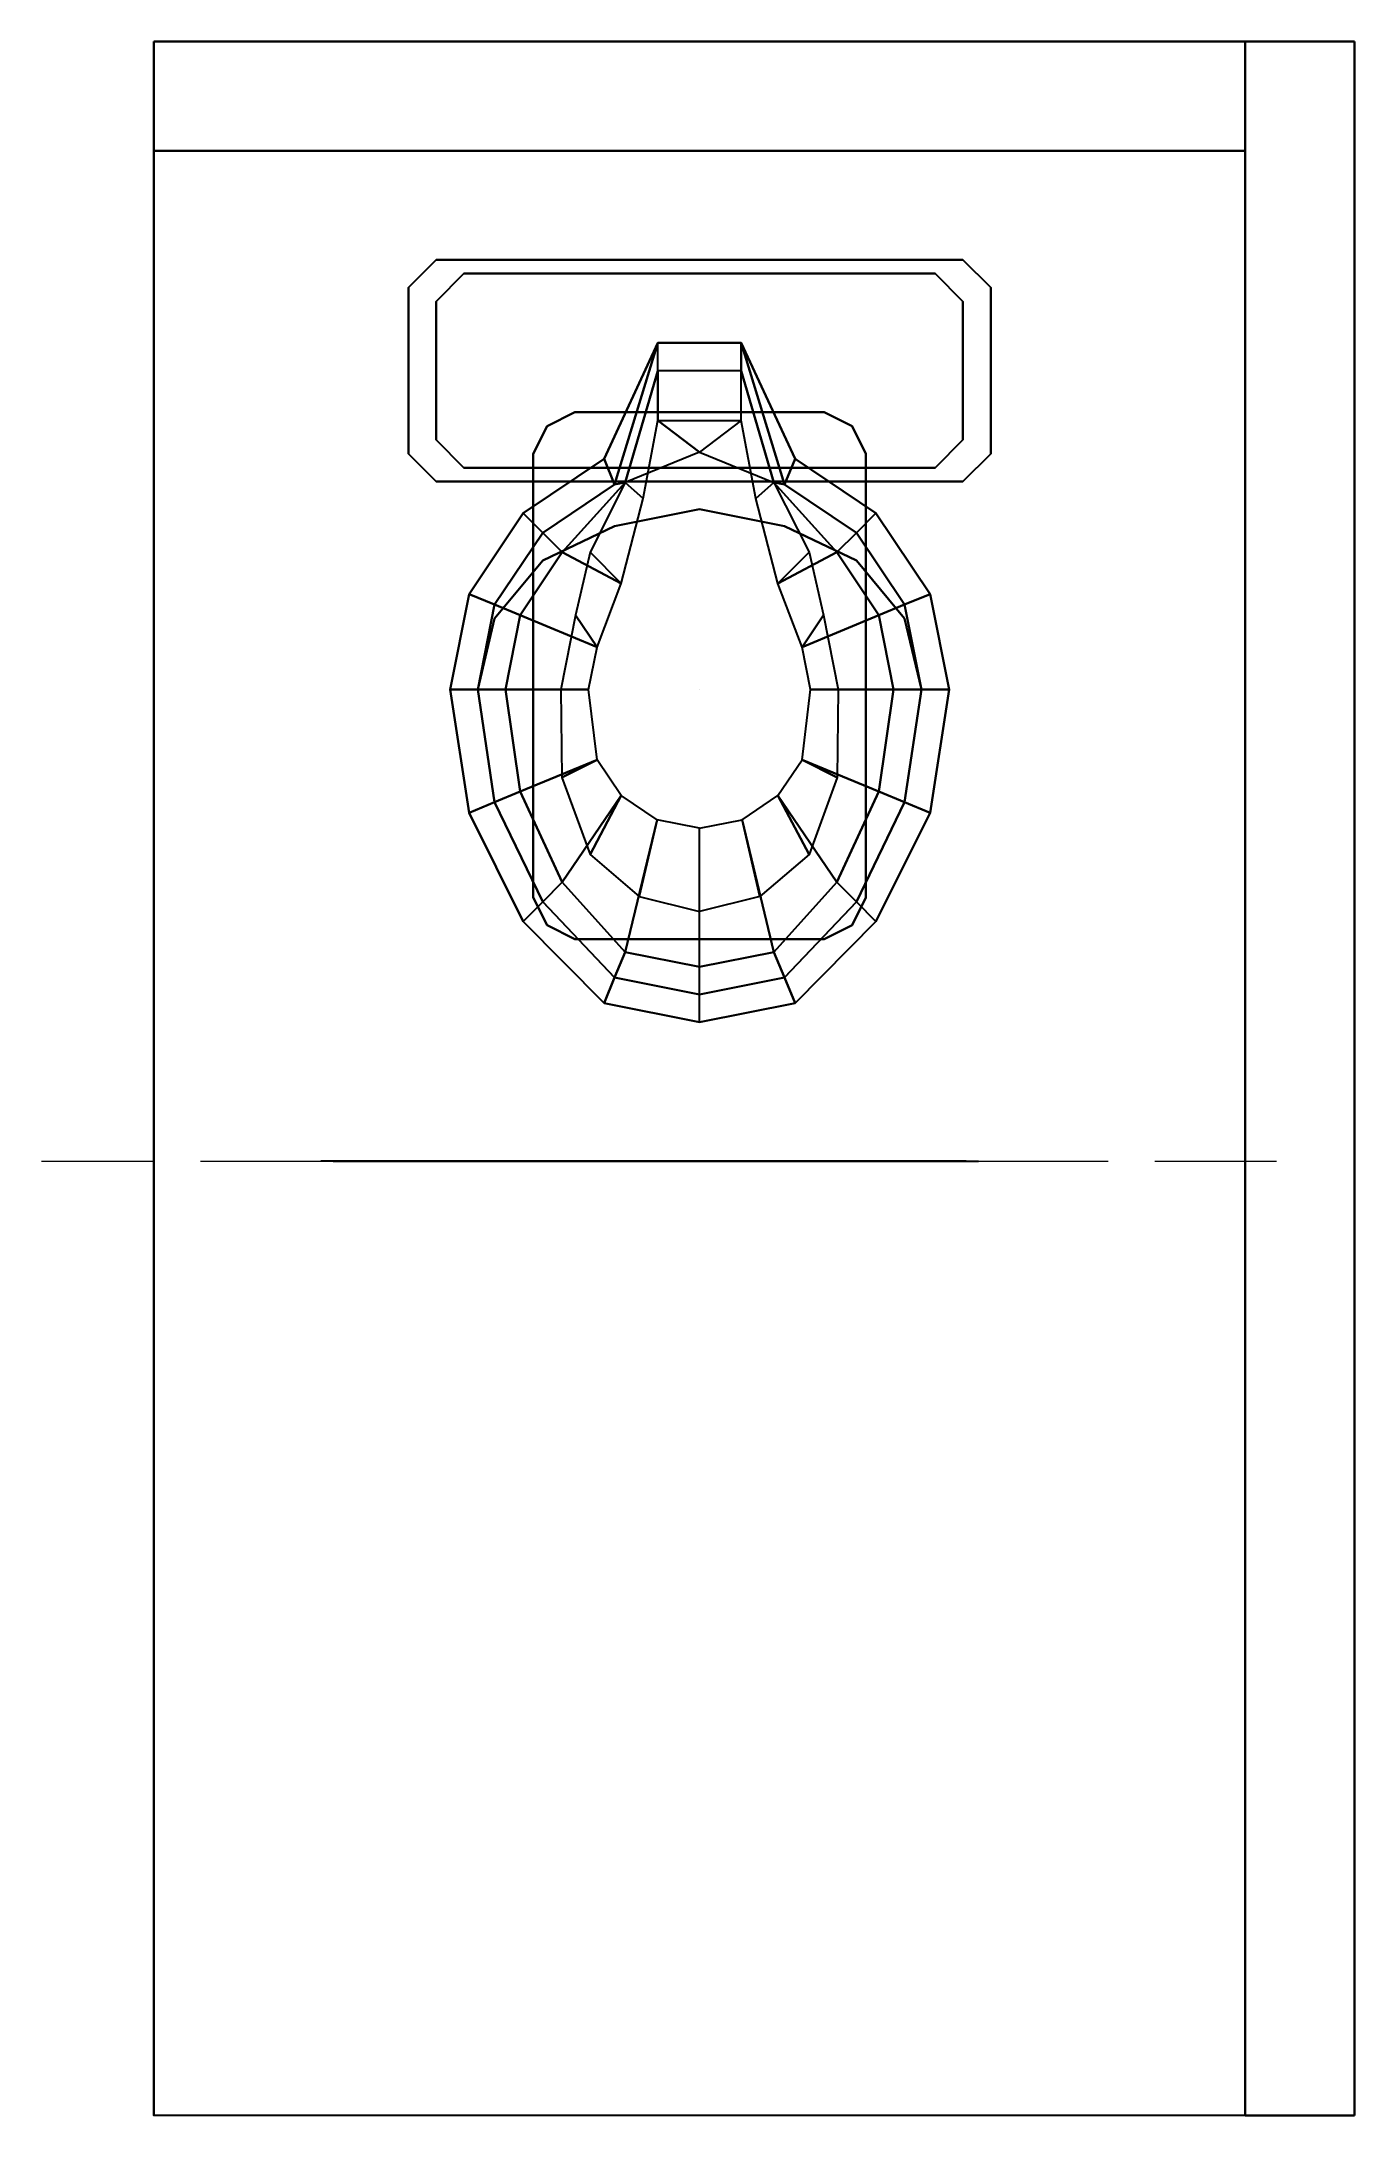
# Model space of a CAD drawing. Extents: x -0.1 to 12.9, y -5.6 to 14.9.
import ezdxf
from ezdxf.enums import TextEntityAlignment as Align

# ---------------------------------------------------------------- set-up
doc = ezdxf.new("R2010")
doc.units = 0
doc.header["$MEASUREMENT"] = 0
doc.layers.add('ASHADE', color=7, linetype='Continuous')
doc.layers.add('Layer1', color=7, linetype='Continuous')
doc.styles.add('ASHADE', font='simplex', dxfattribs={"height": 0.2})

# ---------------------------------------------------------------- blocks, each defined once
blk = doc.blocks.new('SA3DS020')
at = {"linetype": 'ByBlock'}
for points in [[(-0.1778, 0.2667, 0.7112), (-0.1778, 0.2667, 0.6731), (-0.2032, 0.2413, 0.6731), (-0.2032, 0.2413, 0.7112)], [(-0.0254, 0.2667, 0.6731), (-0.0254, 0.2667, 0.7112), (-0.1778, 0.2667, 0.7112), (-0.1778, 0.2667, 0.6731)], [(0, 0.2413, 0.7112), (-0.0254, 0.2667, 0.7112), (-0.0254, 0.2667, 0.6731), (0, 0.2413, 0.6731)], [(-0.5066, 0.2112, 0.3429), (-0.5066, 0.2112, 0.2921), (-0.3937, 0.2286, 0.2921), (-0.3937, 0.2286, 0.3429)], [(-0.5066, 0.2112, 0.2921), (-0.4969, 0.1877, 0.2921), (-0.3937, 0.2032, 0.2921), (-0.3937, 0.2286, 0.2921)], [(-0.3937, 0.2286, 0.3429), (-0.3937, 0.2286, 0.2921), (-0.3062, 0.2112, 0.2921), (-0.3062, 0.2112, 0.3429)], [(-0.3937, 0.2286, 0.2921), (-0.3937, 0.2032, 0.2921), (-0.3159, 0.1877, 0.2921), (-0.3062, 0.2112, 0.2921)], [(-0.2032, 0.2413, 0.6731), (-0.2032, 0.2413, 0.7112), (-0.2032, -0.2413, 0.7112), (-0.2032, -0.2413, 0.6731)], [(-0.1651, 0.2413, 0.6731), (-0.1905, 0.2159, 0.6731), (-0.1905, 0.2159, 0.3429), (-0.1651, 0.2413, 0.3429)], [(-0.1651, 0.2413, 0.3429), (-0.0381, 0.2413, 0.3429), (-0.0381, 0.2413, 0.6731), (-0.1651, 0.2413, 0.6731)], [(-0.0127, 0.2159, 0.6731), (-0.0381, 0.2413, 0.6731), (-0.0381, 0.2413, 0.3429), (-0.0127, 0.2159, 0.3429)], [(0, 0.2413, 0.6731), (0, 0.2413, 0.7112), (0, -0.2413, 0.7112), (0, -0.2413, 0.6731)], [(-0.6061, 0.1616, 0.3429), (-0.6061, 0.1616, 0.2921), (-0.5066, 0.2112, 0.2921), (-0.5066, 0.2112, 0.3429)], [(-0.6061, 0.1616, 0.2921), (-0.5882, 0.1437, 0.2921), (-0.4969, 0.1877, 0.2921), (-0.5066, 0.2112, 0.2921)], [(-0.3062, 0.2112, 0.2921), (-0.3159, 0.1877, 0.2921), (-0.25, 0.1437, 0.2921), (-0.2321, 0.1616, 0.2921)], [(-0.3062, 0.2112, 0.3429), (-0.3062, 0.2112, 0.2921), (-0.2321, 0.1616, 0.2921), (-0.2321, 0.1616, 0.3429)], [(-0.1905, -0.2159, 0.6731), (-0.1905, -0.2159, 0.3429), (-0.1905, 0.2159, 0.3429), (-0.1905, 0.2159, 0.6731)], [(-0.0127, 0.2159, 0.6731), (-0.0127, -0.2159, 0.6731), (-0.0127, -0.2159, 0.3429), (-0.0127, 0.2159, 0.3429)], [(-0.4969, 0.1877, 0.3683), (-0.4969, 0.1877, 0.3429), (-0.3937, 0.2032, 0.3429), (-0.3937, 0.2032, 0.3683)], [(-0.4969, 0.1877, 0.2413), (-0.4871, 0.1643, 0.1905), (-0.3937, 0.1778, 0.1905), (-0.3937, 0.2032, 0.2413)], [(-0.4969, 0.1877, 0.2921), (-0.4969, 0.1877, 0.2413), (-0.3937, 0.2032, 0.2413), (-0.3937, 0.2032, 0.2921)], [(-0.3937, 0.2032, 0.3683), (-0.3937, 0.2032, 0.3429), (-0.3286, 0.1877, 0.3429), (-0.3286, 0.1877, 0.3683)], [(-0.3937, 0.2032, 0.2413), (-0.3937, 0.1778, 0.1905), (-0.3257, 0.1643, 0.1905), (-0.3159, 0.1877, 0.2413)], [(-0.3937, 0.2032, 0.2921), (-0.3937, 0.2032, 0.2413), (-0.3159, 0.1877, 0.2413), (-0.3159, 0.1877, 0.2921)], [(-0.5882, 0.1437, 0.3683), (-0.5882, 0.1437, 0.3429), (-0.4969, 0.1877, 0.3429), (-0.4969, 0.1877, 0.3683)], [(-0.5882, 0.1437, 0.2921), (-0.5882, 0.1437, 0.2413), (-0.4969, 0.1877, 0.2413), (-0.4969, 0.1877, 0.2921)], [(-0.5882, 0.1437, 0.2413), (-0.5702, 0.1257, 0.1905), (-0.4871, 0.1643, 0.1905), (-0.4969, 0.1877, 0.2413)], [(-0.4871, 0.1643, 0.1905), (-0.458, 0.0939, 0.1397), (-0.3937, 0.1016, 0.1397), (-0.3937, 0.1778, 0.1905)], [(-0.3937, 0.1778, 0.1905), (-0.3937, 0.1016, 0.1397), (-0.3548, 0.0939, 0.1397), (-0.3257, 0.1643, 0.1905)], [(-0.3286, 0.1877, 0.3683), (-0.3286, 0.1877, 0.3429), (-0.2754, 0.1437, 0.3429), (-0.2754, 0.1437, 0.3683)], [(-0.3159, 0.1877, 0.2413), (-0.3257, 0.1643, 0.1905), (-0.268, 0.1257, 0.1905), (-0.25, 0.1437, 0.2413)], [(-0.3159, 0.1877, 0.2921), (-0.3159, 0.1877, 0.2413), (-0.25, 0.1437, 0.2413), (-0.25, 0.1437, 0.2921)], [(-0.6811, 0.0875, 0.3429), (-0.6811, 0.0875, 0.2921), (-0.6061, 0.1616, 0.2921), (-0.6061, 0.1616, 0.3429)], [(-0.6811, 0.0875, 0.2921), (-0.6576, 0.0778, 0.2921), (-0.5882, 0.1437, 0.2921), (-0.6061, 0.1616, 0.2921)], [(-0.5702, 0.1257, 0.1905), (-0.4909, 0.0718, 0.1397), (-0.458, 0.0939, 0.1397), (-0.4871, 0.1643, 0.1905)], [(-0.3257, 0.1643, 0.1905), (-0.3548, 0.0939, 0.1397), (-0.2965, 0.0718, 0.1397), (-0.268, 0.1257, 0.1905)], [(-0.2321, 0.1616, 0.2921), (-0.25, 0.1437, 0.2921), (-0.206, 0.0778, 0.2921), (-0.1825, 0.0875, 0.2921)], [(-0.2321, 0.1616, 0.3429), (-0.2321, 0.1616, 0.2921), (-0.1825, 0.0875, 0.2921), (-0.1825, 0.0875, 0.3429)], [(-0.6576, 0.0778, 0.3683), (-0.6576, 0.0778, 0.3429), (-0.5882, 0.1437, 0.3429), (-0.5882, 0.1437, 0.3683)], [(-0.6576, 0.0778, 0.2413), (-0.6342, 0.068, 0.1905), (-0.5702, 0.1257, 0.1905), (-0.5882, 0.1437, 0.2413)], [(-0.6576, 0.0778, 0.2921), (-0.6576, 0.0778, 0.2413), (-0.5882, 0.1437, 0.2413), (-0.5882, 0.1437, 0.2921)], [(-0.2754, 0.1437, 0.3683), (-0.2754, 0.1437, 0.3429), (-0.2441, 0.0778, 0.3429), (-0.2441, 0.0778, 0.3683)], [(-0.25, 0.1437, 0.2413), (-0.268, 0.1257, 0.1905), (-0.204, 0.068, 0.1905), (-0.206, 0.0778, 0.2413)], [(-0.25, 0.1437, 0.2921), (-0.25, 0.1437, 0.2413), (-0.206, 0.0778, 0.2413), (-0.206, 0.0778, 0.2921)], [(-0.6342, 0.068, 0.1905), (-0.513, 0.0389, 0.1397), (-0.4909, 0.0718, 0.1397), (-0.5702, 0.1257, 0.1905)], [(-0.5448, 0.1003, 0.0254), (-0.4909, 0.0718, 0.1397), (-0.458, 0.0939, 0.1397), (-0.4744, 0.1262, 0.0254)], [(-0.4744, 0.1262, 0.0254), (-0.458, 0.0939, 0.1397), (-0.3937, 0.1016, 0.1397), (-0.3937, 0.127, 0.0254)], [(-0.3937, 0.127, 0.0254), (-0.3937, 0.1016, 0.1397), (-0.3548, 0.0939, 0.1397), (-0.3257, 0.1135, 0.0254)], [(-0.268, 0.1257, 0.1905), (-0.2965, 0.0718, 0.1397), (-0.2188, 0.0516, 0.1397), (-0.204, 0.068, 0.1905)], [(-0.5834, 0.0553, 0.0254), (-0.513, 0.0389, 0.1397), (-0.4909, 0.0718, 0.1397), (-0.5448, 0.1003, 0.0254)], [(-0.3257, 0.1135, 0.0254), (-0.3548, 0.0939, 0.1397), (-0.2965, 0.0718, 0.1397), (-0.268, 0.1003, 0.0254)], [(-0.268, 0.1003, 0.0254), (-0.2965, 0.0718, 0.1397), (-0.2188, 0.0516, 0.1397), (-0.204, 0.068, 0.0254)], [(-0.6985, 0, 0.3429), (-0.6985, 0, 0.2921), (-0.6811, 0.0875, 0.2921), (-0.6811, 0.0875, 0.3429)], [(-0.6985, 0, 0.2921), (-0.6731, 0, 0.2921), (-0.6576, 0.0778, 0.2921), (-0.6811, 0.0875, 0.2921)], [(-0.6731, 0, 0.3683), (-0.6731, 0, 0.3429), (-0.6576, 0.0778, 0.3429), (-0.6576, 0.0778, 0.3683)], [(-0.6731, 0, 0.2413), (-0.6477, 0, 0.1905), (-0.6342, 0.068, 0.1905), (-0.6576, 0.0778, 0.2413)], [(-0.6731, 0, 0.2921), (-0.6731, 0, 0.2413), (-0.6576, 0.0778, 0.2413), (-0.6576, 0.0778, 0.2921)], [(-0.2441, 0.0778, 0.3683), (-0.2441, 0.0778, 0.3429), (-0.2286, 0, 0.3429), (-0.2286, 0, 0.3683)], [(-0.1825, 0.0875, 0.2921), (-0.206, 0.0778, 0.2921), (-0.0762, 0.0381, 0.2921)], [(-0.206, 0.0778, 0.2413), (-0.204, 0.068, 0.1905), (-0.1016, 0.0381, 0.1905), (-0.0762, 0.0381, 0.2413)], [(-0.206, 0.0778, 0.2921), (-0.206, 0.0778, 0.2413), (-0.0762, 0.0381, 0.2413), (-0.0762, 0.0381, 0.2921)], [(-0.1825, 0.0875, 0.3429), (-0.1825, 0.0875, 0.2921), (-0.0762, 0.0381, 0.2921), (-0.0762, 0.0381, 0.3429)], [(-0.6477, 0, 0.1905), (-0.5207, 0, 0.1397), (-0.513, 0.0389, 0.1397), (-0.6342, 0.068, 0.1905)], [(-0.204, 0.068, 0.0254), (-0.2188, 0.0516, 0.1397), (-0.1471, 0.0381, 0.1397), (-0.1762, 0, 0.0254)], [(-0.204, 0.068, 0.1905), (-0.2188, 0.0516, 0.1397), (-0.1471, 0.0381, 0.1397), (-0.1016, 0.0381, 0.1905)], [(-0.5969, 0, 0.0254), (-0.5207, 0, 0.1397), (-0.513, 0.0389, 0.1397), (-0.5834, 0.0553, 0.0254)], [(-0.1471, -0.0381, 0.1397), (-0.1762, 0, 0.0254), (-0.1471, 0.0381, 0.1397), (-0.1471, -0.0381, 0.1397)], [(-0.1471, 0.0381, 0.1397), (-0.1471, -0.0381, 0.1397), (-0.1016, -0.0381, 0.1905), (-0.1016, 0.0381, 0.1905)], [(-0.1016, -0.0381, 0.1905), (-0.1016, 0.0381, 0.1905), (-0.0762, 0.0381, 0.2413), (-0.0762, -0.0381, 0.2413)], [(-0.0762, -0.0381, 0.2921), (-0.0762, 0.0381, 0.2921), (-0.0762, 0.0381, 0.3429), (-0.0762, -0.0381, 0.3429)], [(-0.0762, 0.0381, 0.2413), (-0.0762, -0.0381, 0.2413), (-0.0762, -0.0381, 0.2921), (-0.0762, 0.0381, 0.2921)], [(-0.6985, 0, 0.3429), (-0.6985, 0, 0.2921), (-0.6811, -0.0875, 0.2921), (-0.6811, -0.0875, 0.3429)], [(-0.6985, 0, 0.2921), (-0.6731, 0, 0.2921), (-0.6576, -0.0778, 0.2921), (-0.6811, -0.0875, 0.2921)], [(-0.6731, 0, 0.3683), (-0.6731, 0, 0.3429), (-0.6576, -0.0778, 0.3429), (-0.6576, -0.0778, 0.3683)], [(-0.6731, 0, 0.2413), (-0.6477, 0, 0.1905), (-0.6342, -0.068, 0.1905), (-0.6576, -0.0778, 0.2413)], [(-0.6731, 0, 0.2921), (-0.6731, 0, 0.2413), (-0.6576, -0.0778, 0.2413), (-0.6576, -0.0778, 0.2921)], [(-0.6477, 0, 0.1905), (-0.5207, 0, 0.1397), (-0.513, -0.0389, 0.1397), (-0.6342, -0.068, 0.1905)], [(-0.5969, 0, 0.0254), (-0.5207, 0, 0.1397), (-0.513, -0.0389, 0.1397), (-0.5834, -0.0553, 0.0254)], [(-0.2441, -0.0778, 0.3683), (-0.2441, -0.0778, 0.3429), (-0.2286, 0, 0.3429), (-0.2286, 0, 0.3683)], [(-0.204, -0.068, 0.0254), (-0.2188, -0.0516, 0.1397), (-0.1471, -0.0381, 0.1397), (-0.1762, 0, 0.0254)], [(-0.6342, -0.068, 0.1905), (-0.513, -0.0389, 0.1397), (-0.4909, -0.0718, 0.1397), (-0.5702, -0.1257, 0.1905)], [(-0.5834, -0.0553, 0.0254), (-0.513, -0.0389, 0.1397), (-0.4909, -0.0718, 0.1397), (-0.5448, -0.1003, 0.0254)], [(-0.268, -0.1003, 0.0254), (-0.2965, -0.0718, 0.1397), (-0.2188, -0.0516, 0.1397), (-0.204, -0.068, 0.0254)], [(-0.268, -0.1257, 0.1905), (-0.2965, -0.0718, 0.1397), (-0.2188, -0.0516, 0.1397), (-0.204, -0.068, 0.1905)], [(-0.204, -0.068, 0.1905), (-0.2188, -0.0516, 0.1397), (-0.1471, -0.0381, 0.1397), (-0.1016, -0.0381, 0.1905)], [(-0.206, -0.0778, 0.2413), (-0.204, -0.068, 0.1905), (-0.1016, -0.0381, 0.1905), (-0.0762, -0.0381, 0.2413)], [(-0.206, -0.0778, 0.2921), (-0.206, -0.0778, 0.2413), (-0.0762, -0.0381, 0.2413), (-0.0762, -0.0381, 0.2921)], [(-0.1825, -0.0875, 0.2921), (-0.206, -0.0778, 0.2921), (-0.0762, -0.0381, 0.2921)], [(-0.1825, -0.0875, 0.3429), (-0.1825, -0.0875, 0.2921), (-0.0762, -0.0381, 0.2921), (-0.0762, -0.0381, 0.3429)], [(-0.6576, -0.0778, 0.2413), (-0.6342, -0.068, 0.1905), (-0.5702, -0.1257, 0.1905), (-0.5882, -0.1437, 0.2413)], [(-0.5702, -0.1257, 0.1905), (-0.4909, -0.0718, 0.1397), (-0.458, -0.0939, 0.1397), (-0.4871, -0.1643, 0.1905)], [(-0.5448, -0.1003, 0.0254), (-0.4909, -0.0718, 0.1397), (-0.458, -0.0939, 0.1397), (-0.4744, -0.1262, 0.0254)], [(-0.3257, -0.1135, 0.0254), (-0.3548, -0.0939, 0.1397), (-0.2965, -0.0718, 0.1397), (-0.268, -0.1003, 0.0254)], [(-0.3257, -0.1643, 0.1905), (-0.3548, -0.0939, 0.1397), (-0.2965, -0.0718, 0.1397), (-0.268, -0.1257, 0.1905)], [(-0.25, -0.1437, 0.2413), (-0.268, -0.1257, 0.1905), (-0.204, -0.068, 0.1905), (-0.206, -0.0778, 0.2413)], [(-0.6811, -0.0875, 0.2921), (-0.6576, -0.0778, 0.2921), (-0.5882, -0.1437, 0.2921), (-0.6061, -0.1616, 0.2921)], [(-0.6811, -0.0875, 0.3429), (-0.6811, -0.0875, 0.2921), (-0.6061, -0.1616, 0.2921), (-0.6061, -0.1616, 0.3429)], [(-0.6576, -0.0778, 0.3683), (-0.6576, -0.0778, 0.3429), (-0.5882, -0.1437, 0.3429), (-0.5882, -0.1437, 0.3683)], [(-0.6576, -0.0778, 0.2921), (-0.6576, -0.0778, 0.2413), (-0.5882, -0.1437, 0.2413), (-0.5882, -0.1437, 0.2921)], [(-0.4871, -0.1643, 0.1905), (-0.458, -0.0939, 0.1397), (-0.3937, -0.1016, 0.1397), (-0.3937, -0.1778, 0.1905)], [(-0.4744, -0.1262, 0.0254), (-0.458, -0.0939, 0.1397), (-0.3937, -0.1016, 0.1397), (-0.3937, -0.127, 0.0254)], [(-0.3937, -0.127, 0.0254), (-0.3937, -0.1016, 0.1397), (-0.3548, -0.0939, 0.1397), (-0.3257, -0.1135, 0.0254)], [(-0.3937, -0.1778, 0.1905), (-0.3937, -0.1016, 0.1397), (-0.3548, -0.0939, 0.1397), (-0.3257, -0.1643, 0.1905)], [(-0.2754, -0.1437, 0.3683), (-0.2754, -0.1437, 0.3429), (-0.2441, -0.0778, 0.3429), (-0.2441, -0.0778, 0.3683)], [(-0.25, -0.1437, 0.2921), (-0.25, -0.1437, 0.2413), (-0.206, -0.0778, 0.2413), (-0.206, -0.0778, 0.2921)], [(-0.2321, -0.1616, 0.2921), (-0.25, -0.1437, 0.2921), (-0.206, -0.0778, 0.2921), (-0.1825, -0.0875, 0.2921)], [(-0.2321, -0.1616, 0.3429), (-0.2321, -0.1616, 0.2921), (-0.1825, -0.0875, 0.2921), (-0.1825, -0.0875, 0.3429)], [(-0.5882, -0.1437, 0.2413), (-0.5702, -0.1257, 0.1905), (-0.4871, -0.1643, 0.1905), (-0.4969, -0.1877, 0.2413)], [(-0.3159, -0.1877, 0.2413), (-0.3257, -0.1643, 0.1905), (-0.268, -0.1257, 0.1905), (-0.25, -0.1437, 0.2413)], [(-0.6061, -0.1616, 0.2921), (-0.5882, -0.1437, 0.2921), (-0.4969, -0.1877, 0.2921), (-0.5066, -0.2112, 0.2921)], [(-0.5882, -0.1437, 0.3683), (-0.5882, -0.1437, 0.3429), (-0.4969, -0.1877, 0.3429), (-0.4969, -0.1877, 0.3683)], [(-0.5882, -0.1437, 0.2921), (-0.5882, -0.1437, 0.2413), (-0.4969, -0.1877, 0.2413), (-0.4969, -0.1877, 0.2921)], [(-0.3286, -0.1877, 0.3683), (-0.3286, -0.1877, 0.3429), (-0.2754, -0.1437, 0.3429), (-0.2754, -0.1437, 0.3683)], [(-0.3159, -0.1877, 0.2921), (-0.3159, -0.1877, 0.2413), (-0.25, -0.1437, 0.2413), (-0.25, -0.1437, 0.2921)], [(-0.3062, -0.2112, 0.2921), (-0.3159, -0.1877, 0.2921), (-0.25, -0.1437, 0.2921), (-0.2321, -0.1616, 0.2921)], [(-0.6061, -0.1616, 0.3429), (-0.6061, -0.1616, 0.2921), (-0.5066, -0.2112, 0.2921), (-0.5066, -0.2112, 0.3429)], [(-0.4969, -0.1877, 0.2413), (-0.4871, -0.1643, 0.1905), (-0.3937, -0.1778, 0.1905), (-0.3937, -0.2032, 0.2413)], [(-0.3937, -0.2032, 0.2413), (-0.3937, -0.1778, 0.1905), (-0.3257, -0.1643, 0.1905), (-0.3159, -0.1877, 0.2413)], [(-0.3062, -0.2112, 0.3429), (-0.3062, -0.2112, 0.2921), (-0.2321, -0.1616, 0.2921), (-0.2321, -0.1616, 0.3429)], [(-0.5066, -0.2112, 0.2921), (-0.4969, -0.1877, 0.2921), (-0.3937, -0.2032, 0.2921), (-0.3937, -0.2286, 0.2921)], [(-0.4969, -0.1877, 0.3683), (-0.4969, -0.1877, 0.3429), (-0.3937, -0.2032, 0.3429), (-0.3937, -0.2032, 0.3683)], [(-0.4969, -0.1877, 0.2921), (-0.4969, -0.1877, 0.2413), (-0.3937, -0.2032, 0.2413), (-0.3937, -0.2032, 0.2921)], [(-0.3937, -0.2032, 0.3683), (-0.3937, -0.2032, 0.3429), (-0.3286, -0.1877, 0.3429), (-0.3286, -0.1877, 0.3683)], [(-0.3937, -0.2032, 0.2921), (-0.3937, -0.2032, 0.2413), (-0.3159, -0.1877, 0.2413), (-0.3159, -0.1877, 0.2921)], [(-0.3937, -0.2286, 0.2921), (-0.3937, -0.2032, 0.2921), (-0.3159, -0.1877, 0.2921), (-0.3062, -0.2112, 0.2921)], [(-0.5066, -0.2112, 0.3429), (-0.5066, -0.2112, 0.2921), (-0.3937, -0.2286, 0.2921), (-0.3937, -0.2286, 0.3429)], [(-0.3937, -0.2286, 0.3429), (-0.3937, -0.2286, 0.2921), (-0.3062, -0.2112, 0.2921), (-0.3062, -0.2112, 0.3429)], [(-0.1651, -0.2413, 0.6731), (-0.1905, -0.2159, 0.6731), (-0.1905, -0.2159, 0.3429), (-0.1651, -0.2413, 0.3429)], [(-0.0127, -0.2159, 0.6731), (-0.0381, -0.2413, 0.6731), (-0.0381, -0.2413, 0.3429), (-0.0127, -0.2159, 0.3429)], [(-0.1778, -0.2667, 0.7112), (-0.1778, -0.2667, 0.6731), (-0.2032, -0.2413, 0.6731), (-0.2032, -0.2413, 0.7112)], [(-0.1651, -0.2413, 0.3429), (-0.0381, -0.2413, 0.3429), (-0.0381, -0.2413, 0.6731), (-0.1651, -0.2413, 0.6731)], [(0, -0.2413, 0.7112), (-0.0254, -0.2667, 0.7112), (-0.0254, -0.2667, 0.6731), (0, -0.2413, 0.6731)], [(-0.0254, -0.2667, 0.6731), (-0.0254, -0.2667, 0.7112), (-0.1778, -0.2667, 0.7112), (-0.1778, -0.2667, 0.6731)]]:
    blk.add_3dface(points, dxfattribs=at)
for points, invisible_edges in [([(-0.1778, 0.2667, 0.7112), (-0.0254, 0.2667, 0.7112), (0, 0.2413, 0.7112), (-0.2032, 0.2413, 0.7112)], 4), ([(-0.4969, 0.1877, 0.3429), (-0.5066, 0.2112, 0.3429), (-0.3937, 0.2286, 0.3429), (-0.3937, 0.2032, 0.3429)], 5), ([(-0.3937, 0.2032, 0.3429), (-0.3937, 0.2286, 0.3429), (-0.3062, 0.2112, 0.3429), (-0.3286, 0.1877, 0.3429)], 5), ([(-0.2032, 0.2413, 0.7112), (0, 0.2413, 0.7112), (0, -0.2413, 0.7112), (-0.2032, -0.2413, 0.7112)], 5), ([(-0.5882, 0.1437, 0.3429), (-0.6061, 0.1616, 0.3429), (-0.5066, 0.2112, 0.3429), (-0.4969, 0.1877, 0.3429)], 5), ([(-0.3286, 0.1877, 0.3429), (-0.3062, 0.2112, 0.3429), (-0.2321, 0.1616, 0.3429), (-0.2754, 0.1437, 0.3429)], 5), ([(-0.3937, 0.2032, 0.3683), (-0.3937, 0, 0.3683), (-0.4969, 0.1877, 0.3683), (-0.3937, 0.2032, 0.3683)], 3), ([(-0.3937, 0, 0.3683), (-0.3937, 0.2032, 0.3683), (-0.3286, 0.1877, 0.3683), (-0.3937, 0, 0.3683)], 5), ([(-0.3937, 0, 0.3683), (-0.5882, 0.1437, 0.3683), (-0.4969, 0.1877, 0.3683), (-0.3937, 0, 0.3683)], 5), ([(-0.3937, 0, 0.3683), (-0.3286, 0.1877, 0.3683), (-0.2754, 0.1437, 0.3683), (-0.3937, 0, 0.3683)], 5), ([(-0.6576, 0.0778, 0.3429), (-0.6811, 0.0875, 0.3429), (-0.6061, 0.1616, 0.3429), (-0.5882, 0.1437, 0.3429)], 5), ([(-0.5842, 0.1524, 0.0254), (-0.5842, 0.1524), (-0.6096, 0.1397), (-0.6096, 0.1397, 0.0254)], 5), ([(-0.6096, 0.1397, 0.0254), (-0.6096, -0.1397, 0.0254), (-0.5842, -0.1524, 0.0254), (-0.5842, 0.1524, 0.0254)], 5), ([(-0.1778, 0.1524), (-0.1778, 0.1524, 0.0254), (-0.5842, 0.1524, 0.0254), (-0.5842, 0.1524)], 5), ([(-0.5842, -0.1524, 0.0254), (-0.5842, 0.1524, 0.0254), (-0.1778, 0.1524, 0.0254), (-0.1778, -0.1524, 0.0254)], 5), ([(-0.2754, 0.1437, 0.3429), (-0.2321, 0.1616, 0.3429), (-0.1825, 0.0875, 0.3429), (-0.2441, 0.0778, 0.3429)], 5), ([(-0.1524, 0.1397, 0.0254), (-0.1524, 0.1397), (-0.1778, 0.1524), (-0.1778, 0.1524, 0.0254)], 5), ([(-0.1778, 0.1524, 0.0254), (-0.1778, -0.1524, 0.0254), (-0.1524, -0.1397, 0.0254), (-0.1524, 0.1397, 0.0254)], 5), ([(-0.3937, 0, 0.3683), (-0.6576, 0.0778, 0.3683), (-0.5882, 0.1437, 0.3683), (-0.3937, 0, 0.3683)], 5), ([(-0.6096, 0.1397), (-0.6096, 0.1397, 0.0254), (-0.6223, 0.1143, 0.0254), (-0.6223, 0.1143)], 5), ([(-0.6223, -0.1143, 0.0254), (-0.6223, 0.1143, 0.0254), (-0.6096, 0.1397, 0.0254), (-0.6096, -0.1397, 0.0254)], 4), ([(-0.3937, 0, 0.3683), (-0.2754, 0.1437, 0.3683), (-0.2441, 0.0778, 0.3683), (-0.3937, 0, 0.3683)], 5), ([(-0.1397, 0.1143), (-0.1397, 0.1143, 0.0254), (-0.1524, 0.1397, 0.0254), (-0.1524, 0.1397)], 5), ([(-0.1524, -0.1397, 0.0254), (-0.1524, 0.1397, 0.0254), (-0.1397, 0.1143, 0.0254), (-0.1397, -0.1143, 0.0254)], 1), ([(-0.6223, 0.1143), (-0.6223, 0.1143, 0.0254), (-0.6223, -0.1143, 0.0254), (-0.6223, -0.1143)], 5), ([(-0.1397, 0.1143, 0.0254), (-0.1397, -0.1143, 0.0254), (-0.1397, -0.1143), (-0.1397, 0.1143)], 10), ([(-0.6731, 0, 0.3429), (-0.6985, 0, 0.3429), (-0.6811, 0.0875, 0.3429), (-0.6576, 0.0778, 0.3429)], 5), ([(-0.3937, 0, 0.3683), (-0.6731, 0, 0.3683), (-0.6576, 0.0778, 0.3683), (-0.3937, 0, 0.3683)], 5), ([(-0.3937, 0, 0.3683), (-0.2441, 0.0778, 0.3683), (-0.2286, 0, 0.3683), (-0.3937, 0, 0.3683)], 5), ([(-0.2441, 0.0778, 0.3429), (-0.1825, 0.0875, 0.3429), (-0.0762, 0.0381, 0.3429), (-0.2286, 0, 0.3429)], 5), ([(-0.0762, 0.0381, 0.3429), (-0.0762, -0.0381, 0.3429), (-0.2286, 0, 0.3429), (-0.0762, 0.0381, 0.3429)], 6), ([(-0.6731, 0, 0.3429), (-0.6985, 0, 0.3429), (-0.6811, -0.0875, 0.3429), (-0.6576, -0.0778, 0.3429)], 5), ([(-0.3937, 0, 0.3683), (-0.6731, 0, 0.3683), (-0.6576, -0.0778, 0.3683), (-0.3937, 0, 0.3683)], 5), ([(-0.3937, 0, 0.3683), (-0.6576, -0.0778, 0.3683), (-0.5882, -0.1437, 0.3683), (-0.3937, 0, 0.3683)], 5), ([(-0.3937, 0, 0.3683), (-0.5882, -0.1437, 0.3683), (-0.4969, -0.1877, 0.3683), (-0.3937, 0, 0.3683)], 5), ([(-0.3937, -0.2032, 0.3683), (-0.3937, 0, 0.3683), (-0.4969, -0.1877, 0.3683), (-0.3937, -0.2032, 0.3683)], 3), ([(-0.3937, 0, 0.3683), (-0.2441, -0.0778, 0.3683), (-0.2286, 0, 0.3683), (-0.3937, 0, 0.3683)], 5), ([(-0.3937, 0, 0.3683), (-0.2754, -0.1437, 0.3683), (-0.2441, -0.0778, 0.3683), (-0.3937, 0, 0.3683)], 5), ([(-0.3937, 0, 0.3683), (-0.3286, -0.1877, 0.3683), (-0.2754, -0.1437, 0.3683), (-0.3937, 0, 0.3683)], 5), ([(-0.3937, 0, 0.3683), (-0.3937, -0.2032, 0.3683), (-0.3286, -0.1877, 0.3683), (-0.3937, 0, 0.3683)], 5), ([(-0.2441, -0.0778, 0.3429), (-0.1825, -0.0875, 0.3429), (-0.0762, -0.0381, 0.3429), (-0.2286, 0, 0.3429)], 5), ([(-0.6576, -0.0778, 0.3429), (-0.6811, -0.0875, 0.3429), (-0.6061, -0.1616, 0.3429), (-0.5882, -0.1437, 0.3429)], 5), ([(-0.2754, -0.1437, 0.3429), (-0.2321, -0.1616, 0.3429), (-0.1825, -0.0875, 0.3429), (-0.2441, -0.0778, 0.3429)], 5), ([(-0.6096, -0.1397), (-0.6096, -0.1397, 0.0254), (-0.6223, -0.1143, 0.0254), (-0.6223, -0.1143)], 5), ([(-0.1397, -0.1143), (-0.1397, -0.1143, 0.0254), (-0.1524, -0.1397, 0.0254), (-0.1524, -0.1397)], 5), ([(-0.5842, -0.1524, 0.0254), (-0.5842, -0.1524), (-0.6096, -0.1397), (-0.6096, -0.1397, 0.0254)], 5), ([(-0.5882, -0.1437, 0.3429), (-0.6061, -0.1616, 0.3429), (-0.5066, -0.2112, 0.3429), (-0.4969, -0.1877, 0.3429)], 5), ([(-0.3286, -0.1877, 0.3429), (-0.3062, -0.2112, 0.3429), (-0.2321, -0.1616, 0.3429), (-0.2754, -0.1437, 0.3429)], 5), ([(-0.1524, -0.1397, 0.0254), (-0.1524, -0.1397), (-0.1778, -0.1524), (-0.1778, -0.1524, 0.0254)], 5), ([(-0.1778, -0.1524), (-0.1778, -0.1524, 0.0254), (-0.5842, -0.1524, 0.0254), (-0.5842, -0.1524)], 5), ([(-0.4969, -0.1877, 0.3429), (-0.5066, -0.2112, 0.3429), (-0.3937, -0.2286, 0.3429), (-0.3937, -0.2032, 0.3429)], 5), ([(-0.3937, -0.2032, 0.3429), (-0.3937, -0.2286, 0.3429), (-0.3062, -0.2112, 0.3429), (-0.3286, -0.1877, 0.3429)], 5), ([(-0.2032, -0.2413, 0.7112), (-0.1778, -0.2667, 0.7112), (-0.0254, -0.2667, 0.7112), (0, -0.2413, 0.7112)], 8)]:
    blk.add_3dface(points, dxfattribs=dict(at, invisible_edges=invisible_edges))
blk = doc.blocks.new('sh_spot')
at = {"layer": 'ASHADE', "color": 7, "linetype": 'Continuous'}
for p, q in [((-0.21, 0.26), (-0.3013, 0.46)), ((-0.1045, 0.26), (-0.15, 0.46)), ((0, 0.26), (0, 0.46)), ((0.1045, 0.26), (0.15, 0.46)), ((0.21, 0.26), (0.3013, 0.46)), ((0.25, 0.26), (-0.25, 0.26)), ((-0.25, 0.26), (-0.25, 0.13)), ((0.25, 0.13), (0.25, 0.26)), ((-0.25, 0.22), (-0.29, 0.22)), ((-0.29, 0.22), (-0.29, 0.18)), ((0.25, 0.22), (0.29, 0.22)), ((0.29, 0.22), (0.29, 0.18)), ((-0.29, 0.18), (-0.25, 0.18)), ((0.29, 0.18), (0.25, 0.18)), ((-0.25, -0.13), (-0.25, -0.34)), ((0.25, -0.34), (0.25, -0.13)), ((-0.25, -0.18), (-0.29, -0.18)), ((-0.29, -0.18), (-0.29, -0.22)), ((0.25, -0.18), (0.29, -0.18)), ((0.29, -0.18), (0.29, -0.22)), ((-0.29, -0.22), (-0.25, -0.22)), ((0.29, -0.22), (0.25, -0.22)), ((-0.25, -0.34), (0.25, -0.34))]:
    blk.add_line(p, q, dxfattribs=at)
at = {"layer": 'ASHADE', "color": 1, "linetype": 'Continuous', "style": 'ASHADE'}
blk.add_attdef('SNAME', text='', height=0.2, dxfattribs=at).set_placement((0, -0.1), align=Align.CENTER)
at = {"layer": 'ASHADE', "color": 7, "linetype": 'Continuous', "flags": 1}
for tag, p in [('GNAME', (0, -0.15)), ('LAX', (0, -0.165)), ('LAY', (0, -0.18)), ('LAZ', (0, -0.195)), ('INTENSITY', (0, -0.21)), ('COLOR', (0, -0.225)), ('ZSIZE', (0, -0.24)), ('BIASMIN', (0, -0.255)), ('BIASMAX', (0, -0.27)), ('CONEAN', (0, -0.285)), ('CONEDE', (0, -0.3)), ('BEAMDI', (0, -0.315)), ('LFXYZ', (0, -0.33))]:
    blk.add_attdef(tag, p, '', height=0.01, dxfattribs=at)

msp = doc.modelspace()

# ---------------------------------------------------------------- linework, layer by layer
at = {"layer": 'Layer1'}
for p, q in [((11.822, 14.9), (1.046, 14.9)), ((1.046, 14.9), (1.046, 13.822)), ((1.046, 14.9), (12.9, 14.9)), ((1.046, 14.9), (1.046, -5.575)), ((12.9, 14.9), (1.046, 14.9)), ((1.046, 14.9), (12.9, 14.9)), ((1.046, 13.822), (1.046, 14.9)), ((11.822, 13.822), (11.822, 14.9)), ((11.822, 14.9), (11.822, -5.575)), ((12.9, 14.9), (11.822, 14.9)), ((12.9, -5.575), (12.9, 14.9)), ((12.9, 14.9), (12.9, -5.575)), ((12.9, -5.575), (12.9, 14.9)), ((12.9, 14.9), (12.9, -5.575)), ((1.046, 13.822), (11.822, 13.822)), ((11.822, 13.822), (1.046, 13.822)), ((11.822, -5.575), (11.822, 13.822)), ((12.9, -5.575), (1.046, -5.575)), ((11.822, -5.575), (12.9, -5.575)), ((12.9, -5.575), (11.822, -5.575))]:
    msp.add_line(p, q, dxfattribs=at)
msp.add_3dface([(1.046, 13.822), (11.822, 13.822), (11.822, -5.575), (1.046, -5.575)], dxfattribs=at)

# ---------------------------------------------------------------- block references
at = {"layer": 'Layer1', "xscale": 10.77621181427233, "yscale": 10.77621181427233, "zscale": 10.77621181427233, "rotation": 90}
msp.add_blockref('SA3DS020', (6.434, 12.745), dxfattribs=at)
at = {"layer": 'Layer1', "extrusion": (0, 1, 2.77556e-17)}
ref = msp.add_blockref('sh_spot', (-5.941, 24.201, 3.847), dxfattribs=dict(at, xscale=10.77621181427233, yscale=10.77621181427233, zscale=10.77621181427233, rotation=180))
ref.add_attrib('SNAME', 'LEMPUTE', dxfattribs={"layer": 'ASHADE', "color": 1, "linetype": 'Continuous', "extrusion": (0, 1, 2.77556e-17), "height": 2.1552, "rotation": 180, "style": 'ASHADE'}).set_placement((-5.941, 25.279, 3.847), align=Align.CENTER)

doc.saveas('drawing.dxf')
